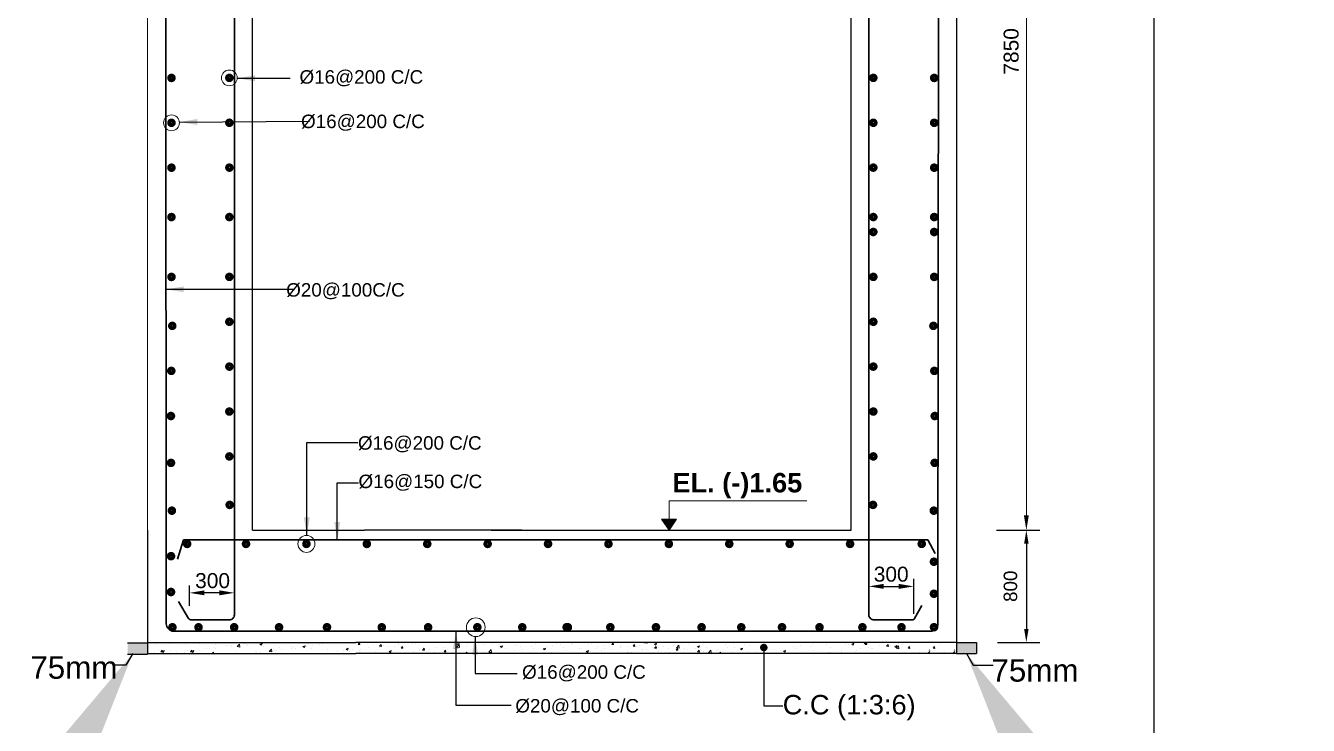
# Model space of a CAD drawing. Extents: x -426260 to 2055400, y -4304674 to -305611.
# Drawn here: x 404608 to 413177, y -1906140 to -1901464 of the extents above; entities that cross this region are included whole.
import ezdxf

# ---------------------------------------------------------------- set-up
doc = ezdxf.new("R2010")
doc.units = 0
doc.header["$LTSCALE"] = 300
doc.header["$MEASUREMENT"] = 0
doc.header["$PDMODE"] = 3
doc.layers.get('DEFPOINTS').update_dxf_attribs({"linetype": 'CONTINUOUS'})
doc.layers.add('Dim', color=7, linetype='CONTINUOUS', lineweight=9)
doc.layers.add('ROD', color=1, linetype='CONTINUOUS', lineweight=30)
doc.layers.add('LINE', color=7, linetype='CONTINUOUS')
doc.layers.add('TXT', color=7, linetype='CONTINUOUS')
doc.styles.add('Arial', font='arial.ttf')
doc.styles.add('DIM', font='isocp3.shx')
doc.dimstyles.new('3', dxfattribs={"dimtxt": 225, "dimasz": 350, "dimexe": 100, "dimexo": 25, "dimgap": 9, "dimtad": 0, "dimdec": 0, "dimzin": 0, "dimdsep": 46, "dimtxsty": 'Standard', "dimcen": 0, "dimclrd": 5, "dimclre": 6, "dimclrt": 256, "dimadec": 0, "dimazin": 0, "dimtfac": 1, "dimtdec": 0, "dimtofl": 0, "dimtmove": 2, "dimatfit": 3, "dimfxl": 1, "dimtolj": 1, "dimtzin": 0, "dimarcsym": 0})
doc.dimstyles.new('dim_50', dxfattribs={"dimtxt": 100, "dimasz": 100, "dimexe": 50, "dimexo": 30, "dimgap": 30, "dimtad": 1, "dimdec": 0, "dimzin": 0, "dimdsep": 46, "dimtxsty": 'DIM', "dimcen": 0.09, "dimclrd": 5, "dimclre": 5, "dimclrt": 7, "dimadec": 0, "dimazin": 0, "dimtfac": 1, "dimtdec": 0, "dimtmove": 0, "dimatfit": 3, "dimfxl": 1, "dimtolj": 1, "dimtzin": 0, "dimarcsym": 1})
doc.dimstyles.new('dim_60', dxfattribs={"dimtxt": 120, "dimasz": 120, "dimexe": 60, "dimexo": 60, "dimgap": 50, "dimtad": 1, "dimdec": 0, "dimzin": 0, "dimdsep": 46, "dimtxsty": 'DIM', "dimcen": 0.09, "dimclrd": 5, "dimclre": 5, "dimclrt": 7, "dimadec": 0, "dimazin": 0, "dimtfac": 1, "dimtdec": 0, "dimtmove": 0, "dimatfit": 3, "dimfxl": 1, "dimtolj": 1, "dimtzin": 0, "dimarcsym": 0})
doc.dimstyles.new('dim_70', dxfattribs={"dimtxt": 140, "dimasz": 140, "dimexe": 70, "dimexo": 40, "dimgap": 50, "dimtad": 1, "dimdec": 0, "dimzin": 0, "dimdsep": 46, "dimtxsty": 'Arial', "dimcen": 0.09, "dimclrd": 5, "dimclre": 5, "dimclrt": 7, "dimadec": 0, "dimazin": 0, "dimtfac": 1, "dimtdec": 0, "dimtmove": 0, "dimatfit": 3, "dimfxl": 1, "dimtolj": 1, "dimtzin": 0, "dimarcsym": 0})

# ---------------------------------------------------------------- blocks, each defined once
blk = doc.blocks.new('*D540')
at = {"layer": 'DEFPOINTS', "color": 0, "transparency": 16777216}
for p in [(411032.8, -1904835.9), (411040.5, -1905585.9), (411293.2, -1905585.9)]:
    blk.add_point(p, dxfattribs=at)
at = {"layer": 'Dim', "color": 5, "lineweight": -2, "transparency": 16777216}
for p, q in [((411092.8, -1904835.9), (411383.2, -1904835.9)), ((411293.2, -1904925.9), (411293.2, -1905495.9)), ((411100.5, -1905585.9), (411383.2, -1905585.9))]:
    blk.add_line(p, q, dxfattribs=at)
at = {"layer": 'Dim', "color": 5, "transparency": 16777216}
for points in [[(411278.2, -1904925.9), (411308.2, -1904925.9), (411293.2, -1904835.9)], [(411278.2, -1905495.9), (411308.2, -1905495.9), (411293.2, -1905585.9)]]:
    blk.add_solid(points, dxfattribs=at)
at = {"layer": 'Dim', "color": 7, "transparency": 16777216, "insert": (411187.3, -1905210.9), "char_height": 90, "attachment_point": 5, "rotation": 90, "style": 'Arial'}
blk.add_mtext('\\A1;800', dxfattribs=at)
blk = doc.blocks.new('*D541')
at = {"layer": 'DEFPOINTS', "color": 0, "transparency": 16777216}
for p in [(405702.4, -1905254.7), (405702.4, -1905372.2), (406002.4, -1905371.5)]:
    blk.add_point(p, dxfattribs=at)
at = {"layer": 'Dim', "color": 5, "lineweight": -2, "transparency": 16777216}
for p, q in [((405702.4, -1905342.2), (405702.4, -1905204.7)), ((406002.4, -1905341.5), (406002.4, -1905204.7)), ((405902.4, -1905254.7), (405802.4, -1905254.7))]:
    blk.add_line(p, q, dxfattribs=at)
at = {"layer": 'Dim', "color": 5, "transparency": 16777216}
for points in [[(405802.4, -1905238), (405802.4, -1905271.3), (405702.4, -1905254.7)], [(405902.4, -1905238), (405902.4, -1905271.3), (406002.4, -1905254.7)]]:
    blk.add_solid(points, dxfattribs=at)
at = {"layer": 'Dim', "color": 7, "transparency": 16777216, "insert": (405856.6, -1905173.6), "char_height": 100, "attachment_point": 5, "style": 'Arial'}
blk.add_mtext('\\A1;300', dxfattribs=at)
blk = doc.blocks.new('*D542')
at = {"layer": 'DEFPOINTS', "color": 0, "transparency": 16777216}
for p in [(410540.8, -1905211.5), (410240.8, -1905424.2), (410540.8, -1905424.9)]:
    blk.add_point(p, dxfattribs=at)
at = {"layer": 'Dim', "color": 5, "lineweight": -2, "transparency": 16777216}
for p, q in [((410240.8, -1905394.2), (410240.8, -1905161.5)), ((410340.8, -1905211.5), (410440.8, -1905211.5)), ((410540.8, -1905394.9), (410540.8, -1905161.5))]:
    blk.add_line(p, q, dxfattribs=at)
at = {"layer": 'Dim', "color": 5, "transparency": 16777216}
for points in [[(410340.8, -1905194.9), (410340.8, -1905228.2), (410240.8, -1905211.5)], [(410440.8, -1905194.9), (410440.8, -1905228.2), (410540.8, -1905211.5)]]:
    blk.add_solid(points, dxfattribs=at)
at = {"layer": 'Dim', "color": 7, "transparency": 16777216, "insert": (410390.2, -1905130.5), "char_height": 100, "attachment_point": 5, "style": 'Arial'}
blk.add_mtext('\\A1;300', dxfattribs=at)

msp = doc.modelspace()

# ---------------------------------------------------------------- hatches: boundary and pattern name
at = {"layer": 'Dim', "ltscale": 500}
h = msp.add_hatch(color=15, dxfattribs=at)
h.dxf.hatch_style = 1
h.paths.add_polyline_path([(408906, -1904762), (408856.3, -1904762), (408906, -1904835.9)])
h.paths.add_polyline_path([(408955.7, -1904762), (408906, -1904762), (408906, -1904835.9)])
at = {"layer": 'LINE', "ltscale": 0.5}
h = msp.add_hatch(dxfattribs=at)
h.set_pattern_fill('AR-CONC', color=3, scale=0.5, style=0)
h.set_pattern_definition([(50, (40833.6895, -435178.186), (3.586300913, -0.313760675), [0.375, -4.125]), (355, (40833.6895, -435178.186), (-0.693756668, 3.7609606685), [0.3, -3.3]), (100.4514, (40833.9884, -435178.212), (2.8925469086, 3.44719771), [0.31870095, -3.50571056]), (46.1842, (40833.6895, -435177.186), (5.336205243, -0.827595072), [0.5625, -6.1875]), (96.6356, (40834.134, -435177.255), (4.673313528, 4.870589355), [0.47805144, -5.258565]), (351.1842, (40833.6895, -435177.186), (4.673309726, 4.870593005), [0.45, -4.95]), (21, (40834.1895, -435177.436), (2.9845352606, -2.0130944533), [0.375, -4.125]), (326, (40834.1895, -435177.436), (1.21657666, 3.625750225), [0.3, -3.3]), (71.4514, (40834.4383, -435177.6037), (4.201113143, 1.6126524835), [0.31870095, -3.50571056]), (37.5, (40833.6895, -435178.1859), (0.0607992766, 1.6644692692), [0, -3.26, 0, -3.35, 0, -3.3125]), (7.5, (40833.6895, -435178.186), (1.3153476872, 1.9720585594), [0, -1.91, 0, -3.185, 0, -1.2625]), (327.5, (40832.5745, -435178.1859), (2.6691121809, -0.1127743587), [0, -1.25, 0, -3.9, 0, -5.175]), (317.5, (40832.0745, -435178.186), (2.9159308467, 0.5005249117), [0, -1.625, 0, -2.59, 0, -3.675])])
h.paths.add_polyline_path([(405422.6, -1905589.2), (405288.8, -1905589.2), (405288.8, -1905664.2), (405422.6, -1905664.2)])
h = msp.add_hatch(dxfattribs=at)
h.set_pattern_fill('AR-CONC', color=3, scale=0.5, style=0)
h.set_pattern_definition([(50, (46370.4394, -435174.9693), (3.586300913, -0.313760675), [0.375, -4.125]), (355, (46370.4394, -435174.9693), (-0.693756668, 3.7609606685), [0.3, -3.3]), (100.4514, (46370.7383, -435174.9955), (2.8925469086, 3.44719771), [0.31870095, -3.50571056]), (46.1842, (46370.4394, -435173.9693), (5.336205243, -0.827595072), [0.5625, -6.1875]), (96.6356, (46370.884, -435174.0383), (4.673313528, 4.870589355), [0.47805144, -5.258565]), (351.1842, (46370.4394, -435173.9693), (4.673309726, 4.870593005), [0.45, -4.95]), (21, (46370.9394, -435174.2193), (2.9845352606, -2.0130944533), [0.375, -4.125]), (326, (46370.9394, -435174.2193), (1.21657666, 3.625750225), [0.3, -3.3]), (71.4514, (46371.188, -435174.387), (4.201113143, 1.6126524835), [0.31870095, -3.50571056]), (37.5, (46370.4394, -435174.9693), (0.0607992766, 1.6644692692), [0, -3.26, 0, -3.35, 0, -3.3125]), (7.5, (46370.4394, -435174.9693), (1.3153476872, 1.9720585594), [0, -1.91, 0, -3.185, 0, -1.2625]), (327.5, (46369.3244, -435174.9693), (2.6691121809, -0.1127743587), [0, -1.25, 0, -3.9, 0, -5.175]), (317.5, (46368.8244, -435174.9693), (2.9159308467, 0.5005249117), [0, -1.625, 0, -2.59, 0, -3.675])])
h.paths.add_polyline_path([(410959.4, -1905585.9), (410825.5, -1905585.9), (410825.5, -1905660.9), (410959.4, -1905660.9)])

# ---------------------------------------------------------------- linework, layer by layer
at = {"layer": 'Dim', "color": 5, "ltscale": 500}
for p, q in [((411293.2, -1898535.6), (411293.2, -1904735.9)), ((411235.5, -1904835.9), (411353.2, -1904835.9))]:
    msp.add_line(p, q, dxfattribs=at)
at = {"layer": 'Dim', "ltscale": 500}
msp.add_lwpolyline([(408906, -1904835.9), (408906, -1904639.8), (409826.1, -1904639.8)], dxfattribs=at)
msp.add_lwpolyline([(408906, -1904835.9), (408955.7, -1904762), (408856.3, -1904762)], close=True, dxfattribs=at)
at = {"layer": 'Dim'}
for centre, radius in [((405968.7, -1901813), 52.6), ((405582, -1902113.3), 52.6), ((406483.7, -1904927.7), 56.8), ((407615.1, -1905484.7), 62.4)]:
    msp.add_circle(centre, radius, dxfattribs=at)
at = {"layer": 'Dim', "color": 5, "ltscale": 500}
msp.add_solid([(411276.5, -1904735.9), (411309.9, -1904735.9), (411293.2, -1904835.9)], dxfattribs=at)
at = {"layer": 'LINE', "lineweight": 15}
msp.add_line((405422.6, -1904835.9), (405422.6, -1898785.6), dxfattribs=at)
at = {"layer": 'LINE'}
for p, q in [((406122.6, -1904835.9), (406122.6, -1898785.6)), ((410122.6, -1904835.9), (410122.6, -1898785.6)), ((410825.5, -1898785.1), (410825.5, -1904835.9)), ((405422.6, -1904835.9), (405422.6, -1905660.9)), ((406122.6, -1904835.9), (406872.6, -1904835.9)), ((407922.6, -1904835.9), (406872.6, -1904835.9)), ((407716.7, -1904835.9), (410122.6, -1904835.9)), ((410825.5, -1904835.9), (410825.5, -1905660.9)), ((405422.6, -1905585.9), (406813.1, -1905585.9)), ((405422.6, -1905660.9), (406813.1, -1905660.9)), ((410825.5, -1905585.9), (406813.1, -1905585.9)), ((410825.5, -1905660.9), (406813.1, -1905660.9)), ((408188.8, -1905660.9), (408122.6, -1905660.9))]:
    msp.add_line(p, q, dxfattribs=at)
at = {"layer": 'LINE', "color": 3, "ltscale": 0.5}
for p, q in [((405288.8, -1905589.2), (405422.6, -1905589.2)), ((405288.8, -1905664.2), (405422.6, -1905664.2)), ((410825.5, -1905585.9), (410959.4, -1905585.9)), ((410825.5, -1905660.9), (410959.4, -1905660.9)), ((410959.4, -1905585.9), (410959.4, -1905660.9))]:
    msp.add_line(p, q, dxfattribs=at)
at = {"layer": 'LINE', "color": 2, "lineweight": 15}
for p, q in [((405462.4, -1905591.8), (405462.4, -1905591.8)), ((405471.3, -1905654.9), (405471.3, -1905654.9)), ((405473.7, -1905588.3), (405473.7, -1905588.3)), ((405475.3, -1905601), (405475.3, -1905601)), ((405493.7, -1905642.6), (405493.7, -1905642.6)), ((405511, -1905649.2), (405520.6, -1905637.7)), ((405511, -1905649.2), (405522.9, -1905650.2)), ((405519.4, -1905646.5), (405533.4, -1905641.1)), ((405519.4, -1905646.5), (405529.3, -1905653.2)), ((405522.9, -1905650.2), (405520.6, -1905637.7)), ((405523.3, -1905644.9), (405523.3, -1905644.9)), ((405529.3, -1905653.2), (405533.4, -1905641.1)), ((405569.1, -1905596.3), (405569.1, -1905596.3)), ((405573.9, -1905640.8), (405573.9, -1905640.8)), ((405616.3, -1905652.5), (405616.3, -1905652.5)), ((405660.7, -1905591.8), (405660.7, -1905591.8)), ((405669.6, -1905654.9), (405669.6, -1905654.9)), ((405672, -1905588.3), (405672, -1905588.3)), ((405673.7, -1905601), (405673.7, -1905601)), ((405692, -1905642.6), (405692, -1905642.6)), ((405709.3, -1905649.2), (405719, -1905637.7)), ((405709.3, -1905649.2), (405721.3, -1905650.2)), ((405717.7, -1905646.5), (405731.7, -1905641.1)), ((405717.7, -1905646.5), (405727.7, -1905653.2)), ((405721.3, -1905650.2), (405719, -1905637.7)), ((405721.6, -1905644.9), (405721.6, -1905644.9)), ((405727.7, -1905653.2), (405731.7, -1905641.1)), ((405767.5, -1905596.3), (405767.5, -1905596.3)), ((405772.3, -1905640.8), (405772.3, -1905640.8)), ((405818.3, -1905625.9), (405818.3, -1905625.9)), ((405838.3, -1905624.9), (405838.3, -1905624.9)), ((405853.4, -1905660.9), (405862.4, -1905650.2)), ((405864.4, -1905660.9), (405862.4, -1905650.2)), ((405868.4, -1905619.3), (405868.4, -1905619.3)), ((405873.3, -1905628), (405873.3, -1905628)), ((405874.3, -1905600.8), (405874.3, -1905600.8)), ((405891.6, -1905585.9), (405895.7, -1905588.7)), ((405895.7, -1905588.7), (405896.6, -1905585.9)), ((405944.2, -1905609.4), (405944.2, -1905609.4)), ((405954.9, -1905604.8), (405954.9, -1905604.8)), ((405977.2, -1905613), (405977.2, -1905613)), ((405981, -1905605.3), (405981, -1905605.3)), ((406009.3, -1905660.9), (406019.2, -1905657.2)), ((406017.9, -1905660.9), (406019.1, -1905657.2)), ((406020.1, -1905614), (406037.9, -1905616.7)), ((406020.2, -1905613.9), (406035.8, -1905597.6)), ((406037.9, -1905616.7), (406035.7, -1905597.7)), ((406070.5, -1905592.7), (406070.5, -1905592.7)), ((406079.9, -1905599), (406079.9, -1905599)), ((406087.8, -1905609.8), (406087.8, -1905609.8)), ((406120.5, -1905586.1), (406120.5, -1905586.1)), ((406143.7, -1905655), (406143.7, -1905655)), ((406147.9, -1905654.8), (406147.9, -1905654.8)), ((406173.2, -1905598), (406187.2, -1905592.7)), ((406173.2, -1905598), (406183.1, -1905604.7)), ((406178.5, -1905652.7), (406178.5, -1905652.7)), ((406180.9, -1905586.2), (406180.9, -1905586.2)), ((406183.1, -1905604.7), (406187.2, -1905592.7)), ((406194.6, -1905614.3), (406194.6, -1905614.3)), ((406233.6, -1905647.1), (406251.4, -1905649.8)), ((406233.7, -1905647), (406249.3, -1905630.7)), ((406251.4, -1905649.8), (406249.2, -1905630.9)), ((406264.6, -1905634.8), (406264.6, -1905634.8)), ((406270, -1905638.4), (406270, -1905638.4)), ((406282.4, -1905637.7), (406282.4, -1905637.7)), ((406301.3, -1905618.9), (406301.3, -1905618.9)), ((406320, -1905631.8), (406320, -1905631.8)), ((406381.2, -1905614.8), (406381.2, -1905614.8)), ((406385, -1905623.7), (406385, -1905623.7)), ((406395.8, -1905621.9), (406395.8, -1905621.9)), ((406408.1, -1905623.4), (406408.1, -1905623.4)), ((406460.6, -1905614.1), (406474.6, -1905608.7)), ((406460.6, -1905614.1), (406470.6, -1905620.8)), ((406470.6, -1905620.8), (406474.6, -1905608.7)), ((406486.1, -1905610.9), (406486.1, -1905610.9)), ((406497.8, -1905594.7), (406497.8, -1905594.7)), ((406514.8, -1905627.9), (406514.8, -1905627.9)), ((406522.1, -1905605.2), (406522.1, -1905605.2)), ((406572.2, -1905598.6), (406572.2, -1905598.6)), ((406589.9, -1905595.9), (406589.9, -1905595.9)), ((406621.6, -1905632.4), (406621.6, -1905632.4)), ((406647.9, -1905588.7), (406647.9, -1905588.7)), ((406685.7, -1905586.6), (406686.3, -1905585.9)), ((406685.7, -1905586.6), (406697.7, -1905587.6)), ((406690.2, -1905648.4), (406690.2, -1905648.4)), ((406697.7, -1905587.6), (406697.4, -1905585.9)), ((406721.6, -1905650.9), (406721.6, -1905650.9)), ((406728.4, -1905636.9), (406728.4, -1905636.9)), ((406748, -1905630.1), (406762, -1905624.7)), ((406748, -1905630.1), (406758, -1905636.8)), ((406758, -1905636.8), (406762, -1905624.7)), ((406771.7, -1905644.3), (406771.7, -1905644.3)), ((406791.2, -1905635.5), (406791.2, -1905635.5)), ((406829.2, -1905599.1), (406838.8, -1905587.7)), ((406829.2, -1905599.1), (406841.2, -1905600.2)), ((406835.1, -1905641.4), (406835.1, -1905641.4)), ((406841.1, -1905600.2), (406838.8, -1905587.7)), ((406839.5, -1905654), (406839.5, -1905654)), ((406847.4, -1905634.4), (406847.4, -1905634.4)), ((406895.1, -1905620.6), (406895.1, -1905620.6)), ((406941.9, -1905645.9), (406941.9, -1905645.9)), ((406956.1, -1905634), (406956.1, -1905634)), ((406972.6, -1905611.7), (406982.3, -1905600.2)), ((406972.6, -1905611.7), (406984.6, -1905612.7)), ((406973.7, -1905617.7), (406973.7, -1905617.7)), ((406984.6, -1905612.7), (406982.3, -1905600.2)), ((406997.8, -1905606.5), (406997.8, -1905606.5)), ((407023.8, -1905611.1), (407023.8, -1905611.1)), ((407035.5, -1905646.1), (407049.5, -1905640.7)), ((407035.5, -1905646.1), (407045.4, -1905652.8)), ((407045.4, -1905652.8), (407049.5, -1905640.7)), ((407048.7, -1905650.4), (407048.7, -1905650.4)), ((407072.8, -1905614), (407072.8, -1905614)), ((407096.4, -1905660.2), (407096.4, -1905660.2)), ((407098.8, -1905593.7), (407098.8, -1905593.7)), ((407099.5, -1905601.2), (407099.5, -1905601.2)), ((407116.1, -1905624.2), (407125.7, -1905612.8)), ((407116.1, -1905624.2), (407128.1, -1905625.3)), ((407120.7, -1905657.9), (407120.7, -1905657.9)), ((407128.1, -1905625.3), (407125.7, -1905612.8)), ((407155.4, -1905654.9), (407155.4, -1905654.9)), ((407189.4, -1905593.9), (407189.4, -1905593.9)), ((407200.3, -1905645.3), (407200.3, -1905645.3)), ((407210, -1905585.9), (407213.5, -1905588.3)), ((407213.5, -1905588.3), (407214.2, -1905585.9)), ((407223.3, -1905656.8), (407223.3, -1905656.8)), ((407237.3, -1905637.9), (407237.3, -1905637.9)), ((407259.6, -1905636.8), (407269.2, -1905625.3)), ((407259.6, -1905636.8), (407271.5, -1905637.8)), ((407262.2, -1905659.5), (407262.2, -1905659.5)), ((407271.5, -1905637.8), (407269.2, -1905625.3)), ((407282.5, -1905585.9), (407292.1, -1905587.4)), ((407292.1, -1905587.4), (407291.9, -1905585.9)), ((407299.1, -1905646.8), (407299.1, -1905646.8)), ((407302.9, -1905631.2), (407302.9, -1905631.2)), ((407325.9, -1905660.9), (407336.9, -1905656.7)), ((407335.5, -1905660.9), (407336.9, -1905656.7)), ((407354, -1905617.8), (407354, -1905617.8)), ((407403, -1905649.3), (407412.6, -1905637.9)), ((407403, -1905649.3), (407415, -1905650.4)), ((407404, -1905618.4), (407404, -1905618.4)), ((407415, -1905650.4), (407412.6, -1905637.9)), ((407425.4, -1905630.2), (407425.4, -1905630.2)), ((407450.9, -1905589.2), (407450.9, -1905589.2)), ((407470.6, -1905597.8), (407470.6, -1905597.8)), ((407475.4, -1905623.6), (407475.4, -1905623.6)), ((407487.8, -1905617.8), (407505.5, -1905620.5)), ((407487.9, -1905617.7), (407503.4, -1905601.4)), ((407490.9, -1905597.6), (407504.9, -1905592.2)), ((407490.9, -1905597.6), (407500.9, -1905604.3)), ((407500.9, -1905604.3), (407504.9, -1905592.2)), ((407505.5, -1905620.5), (407503.3, -1905601.5)), ((407507.8, -1905603.4), (407507.8, -1905603.4)), ((407547.3, -1905660.9), (407556.1, -1905650.4)), ((407551.2, -1905613.7), (407551.2, -1905613.7)), ((407558, -1905660.9), (407556.1, -1905650.4)), ((407557.7, -1905593.7), (407557.7, -1905593.7)), ((407608.1, -1905655.9), (407608.1, -1905655.9)), ((407610.5, -1905589.3), (407610.5, -1905589.3)), ((407663.6, -1905647.8), (407663.6, -1905647.8)), ((407664.5, -1905598.2), (407664.5, -1905598.2)), ((407677.5, -1905597), (407677.5, -1905597)), ((407701.2, -1905650.9), (407719, -1905653.6)), ((407701.3, -1905650.8), (407716.9, -1905634.5)), ((407709.1, -1905643.1), (407709.1, -1905643.1)), ((407719, -1905653.6), (407716.8, -1905634.7)), ((407727.6, -1905590.4), (407727.6, -1905590.4)), ((407750.7, -1905659.3), (407750.7, -1905659.3)), ((407771.2, -1905602.7), (407771.2, -1905602.7)), ((407778.4, -1905613.6), (407792.4, -1905608.2)), ((407778.4, -1905613.6), (407788.3, -1905620.3)), ((407780.2, -1905627.8), (407780.2, -1905627.8)), ((407788.3, -1905620.3), (407792.4, -1905608.2)), ((407813, -1905628.1), (407813, -1905628.1)), ((407877, -1905642.7), (407877, -1905642.7)), ((407878, -1905607.2), (407878, -1905607.2)), ((407896.9, -1905607.7), (407896.9, -1905607.7)), ((407915.7, -1905614), (407915.7, -1905614)), ((407927.1, -1905636.1), (407927.1, -1905636.1)), ((407984.7, -1905611.7), (407984.7, -1905611.7)), ((408002.8, -1905626.2), (408002.8, -1905626.2)), ((408013.5, -1905587.7), (408013.5, -1905587.7)), ((408016.7, -1905601.2), (408016.7, -1905601.2)), ((408049.3, -1905589.4), (408049.3, -1905589.4)), ((408065.8, -1905629.6), (408079.8, -1905624.3)), ((408065.8, -1905629.6), (408075.7, -1905636.3)), ((408075.7, -1905636.3), (408079.8, -1905624.3)), ((408091.5, -1905616.2), (408091.5, -1905616.2)), ((408118.1, -1905652.8), (408118.1, -1905652.8)), ((408120.6, -1905586.2), (408120.6, -1905586.2)), ((408129.1, -1905609.5), (408129.1, -1905609.5)), ((408156.1, -1905593.9), (408156.1, -1905593.9)), ((408179.2, -1905602.9), (408179.2, -1905602.9)), ((408198.3, -1905620.7), (408198.3, -1905620.7)), ((408220.8, -1905638.7), (408220.8, -1905638.7)), ((408254.9, -1905593), (408254.9, -1905593)), ((408262.9, -1905598.4), (408262.9, -1905598.4)), ((408305, -1905625.3), (408305, -1905625.3)), ((408321.9, -1905625.9), (408321.9, -1905625.9)), ((408328.6, -1905655.2), (408328.6, -1905655.2)), ((408353.2, -1905645.7), (408367.2, -1905640.3)), ((408353.2, -1905645.7), (408363.2, -1905652.4)), ((408355.2, -1905647), (408355.2, -1905647)), ((408363.2, -1905652.4), (408367.2, -1905640.3)), ((408369.6, -1905602.9), (408369.6, -1905602.9)), ((408378.7, -1905648.6), (408378.7, -1905648.6)), ((408379.4, -1905586.8), (408380.1, -1905585.9)), ((408379.4, -1905586.8), (408391.4, -1905587.8)), ((408391.4, -1905587.8), (408391, -1905585.9)), ((408411.8, -1905629.8), (408411.8, -1905629.8)), ((408425.7, -1905610.9), (408425.7, -1905610.9)), ((408454.5, -1905638.6), (408454.5, -1905638.6)), ((408471.8, -1905627), (408471.8, -1905627)), ((408476.4, -1905607.4), (408476.4, -1905607.4)), ((408518.6, -1905634.3), (408518.6, -1905634.3)), ((408522.9, -1905599.3), (408532.5, -1905587.8)), ((408522.9, -1905599.3), (408534.8, -1905600.4)), ((408528.4, -1905585.9), (408531.2, -1905587.9)), ((408528.4, -1905596.8), (408528.4, -1905596.8)), ((408531.2, -1905587.9), (408531.8, -1905585.9)), ((408534.8, -1905600.4), (408532.5, -1905587.8)), ((408580.8, -1905622), (408580.8, -1905622)), ((408583.2, -1905611.9), (408583.2, -1905611.9)), ((408588.4, -1905606.9), (408588.4, -1905606.9)), ((408625.3, -1905638.8), (408625.3, -1905638.8)), ((408627, -1905650.6), (408627, -1905650.6)), ((408630.8, -1905615.4), (408630.8, -1905615.4)), ((408636.4, -1905650.9), (408636.4, -1905650.9)), ((408642.5, -1905660.9), (408654.6, -1905656.3)), ((408653.1, -1905660.9), (408654.6, -1905656.3)), ((408666.3, -1905611.9), (408676, -1905600.4)), ((408666.3, -1905611.9), (408678.3, -1905612.9)), ((408678.3, -1905612.9), (408676, -1905600.4)), ((408689.9, -1905616.4), (408689.9, -1905616.4)), ((408705.1, -1905586.9), (408705.1, -1905586.9)), ((408706.6, -1905605.5), (408706.6, -1905605.5)), ((408730.9, -1905635.6), (408730.9, -1905635.6)), ((408732.1, -1905643.3), (408732.1, -1905643.3)), ((408741.9, -1905588.5), (408759.7, -1905591.2)), ((408742, -1905588.4), (408744.4, -1905585.9)), ((408753, -1905630.8), (408753, -1905630.8)), ((408759.7, -1905591.2), (408759.1, -1905585.9)), ((408796.7, -1905620.9), (408796.7, -1905620.9)), ((408808.7, -1905597.2), (408822.7, -1905591.8)), ((408808.7, -1905597.2), (408818.6, -1905603.9)), ((408809.8, -1905624.4), (408819.4, -1905612.9)), ((408809.8, -1905624.4), (408821.7, -1905625.5)), ((408818.6, -1905603.9), (408822.7, -1905591.8)), ((408821.7, -1905625.5), (408819.4, -1905612.9)), ((408832.9, -1905588.8), (408832.9, -1905588.8)), ((408833.6, -1905621.5), (408833.6, -1905621.5)), ((408838.9, -1905647.8), (408838.9, -1905647.8)), ((408869.6, -1905610.8), (408869.6, -1905610.8)), ((408903.5, -1905625.5), (408903.5, -1905625.5)), ((408906.1, -1905651.1), (408906.1, -1905651.1)), ((408934.6, -1905608.7), (408934.6, -1905608.7)), ((408945.6, -1905652.3), (408945.6, -1905652.3)), ((408953.2, -1905637), (408962.9, -1905625.5)), ((408953.2, -1905637), (408965.2, -1905638)), ((408955.4, -1905621.6), (408973.2, -1905624.3)), ((408955.5, -1905621.5), (408971.1, -1905605.2)), ((408965.2, -1905638), (408962.9, -1905625.5)), ((408973.2, -1905624.3), (408970.9, -1905605.3)), ((408986.3, -1905590.8), (408986.3, -1905590.8)), ((409010.2, -1905630), (409010.2, -1905630)), ((409032.4, -1905634.5), (409032.4, -1905634.5)), ((409036, -1905660.3), (409036, -1905660.3)), ((409038.5, -1905593.7), (409038.5, -1905593.7)), ((409052.4, -1905656.8), (409052.4, -1905656.8)), ((409062.7, -1905660.8), (409062.7, -1905660.8)), ((409082.5, -1905627.9), (409082.5, -1905627.9)), ((409096.1, -1905613.2), (409110.1, -1905607.8)), ((409096.1, -1905613.2), (409106.1, -1905619.9)), ((409096.7, -1905649.5), (409106.3, -1905638)), ((409096.7, -1905649.5), (409108.6, -1905650.6)), ((409106.1, -1905619.9), (409110.1, -1905607.8)), ((409108.6, -1905650.6), (409106.3, -1905638)), ((409117, -1905634.5), (409117, -1905634.5)), ((409138.7, -1905646.2), (409138.7, -1905646.2)), ((409158.2, -1905618), (409158.2, -1905618)), ((409168.8, -1905654.7), (409186.6, -1905657.4)), ((409168.9, -1905654.6), (409184.5, -1905638.3)), ((409179.3, -1905640.8), (409179.3, -1905640.8)), ((409186.6, -1905657.4), (409184.4, -1905638.5)), ((409223.8, -1905639), (409223.8, -1905639)), ((409239.7, -1905633.4), (409239.7, -1905633.4)), ((409241.1, -1905660.9), (409249.8, -1905650.6)), ((409251.7, -1905660.9), (409249.8, -1905650.6)), ((409284.5, -1905601.3), (409284.5, -1905601.3)), ((409295.9, -1905620.7), (409295.9, -1905620.7)), ((409330.5, -1905643.5), (409330.5, -1905643.5)), ((409334.6, -1905594.7), (409334.6, -1905594.7)), ((409343.6, -1905618.4), (409343.6, -1905618.4)), ((409383.5, -1905629.2), (409397.5, -1905623.8)), ((409383.5, -1905629.2), (409393.5, -1905635.9)), ((409393.5, -1905635.9), (409397.5, -1905623.8)), ((409412.6, -1905600.7), (409412.6, -1905600.7)), ((409437.3, -1905648), (409437.3, -1905648)), ((409446.3, -1905604.3), (409446.3, -1905604.3)), ((409484, -1905647), (409484, -1905647)), ((409534.1, -1905640.4), (409534.1, -1905640.4)), ((409544, -1905652.5), (409544, -1905652.5)), ((409544.9, -1905658.1), (409544.9, -1905658.1)), ((409547.3, -1905591.5), (409547.3, -1905591.5)), ((409609.8, -1905630.4), (409609.8, -1905630.4)), ((409648.8, -1905643.1), (409648.8, -1905643.1)), ((409650.8, -1905657), (409650.8, -1905657)), ((409671, -1905645.2), (409685, -1905639.8)), ((409671, -1905645.2), (409680.9, -1905651.9)), ((409680.9, -1905651.9), (409685, -1905639.8)), ((409736.2, -1905613.8), (409736.2, -1905613.8)), ((409751.5, -1905629), (409751.5, -1905629)), ((409754.2, -1905660), (409754.2, -1905660)), ((409786.2, -1905607.2), (409786.2, -1905607.2)), ((409846.8, -1905585.9), (409849, -1905587.4)), ((409849, -1905587.4), (409849.4, -1905585.9)), ((409852.5, -1905616.2), (409852.5, -1905616.2)), ((409862, -1905597.3), (409862, -1905597.3)), ((409870.9, -1905640), (409870.9, -1905640)), ((409935.7, -1905659.5), (409935.7, -1905659.5)), ((409956.4, -1905601.2), (409956.4, -1905601.2)), ((409959.1, -1905660.9), (409972.4, -1905655.9)), ((409970.7, -1905660.9), (409972.4, -1905655.9)), ((409985.7, -1905652.9), (409985.7, -1905652.9)), ((409987.5, -1905620), (409987.5, -1905620)), ((410056.6, -1905653.7), (410056.6, -1905653.7)), ((410059.1, -1905587.1), (410059.1, -1905587.1)), ((410061.5, -1905642.9), (410061.5, -1905642.9)), ((410073.1, -1905586.9), (410073.9, -1905585.9)), ((410073.1, -1905586.9), (410085, -1905588)), ((410085, -1905588), (410084.7, -1905585.9)), ((410104.1, -1905599.9), (410104.1, -1905599.9)), ((410126.4, -1905596.7), (410140.4, -1905591.4)), ((410126.4, -1905596.7), (410136.4, -1905603.4)), ((410136.4, -1905603.4), (410140.4, -1905591.4)), ((410152.1, -1905643.8), (410152.1, -1905643.8)), ((410157.6, -1905640.9), (410157.6, -1905640.9)), ((410187.8, -1905626.3), (410187.8, -1905626.3)), ((410209.5, -1905592.3), (410227.3, -1905595)), ((410209.7, -1905592.2), (410215.6, -1905585.9)), ((410216.5, -1905599.5), (410226.2, -1905588)), ((410216.5, -1905599.5), (410228.5, -1905600.5)), ((410228.5, -1905600.5), (410226.2, -1905588)), ((410227.3, -1905595), (410226.3, -1905585.9)), ((410237.9, -1905619.7), (410237.9, -1905619.7)), ((410261.5, -1905625.9), (410261.5, -1905625.9)), ((410268.7, -1905623.8), (410268.7, -1905623.8)), ((410313.6, -1905609.8), (410313.6, -1905609.8)), ((410360, -1905612), (410369.6, -1905600.5)), ((410360, -1905612), (410372, -1905613.1)), ((410364.2, -1905611.8), (410364.2, -1905611.8)), ((410371.9, -1905613.1), (410369.6, -1905600.5)), ((410385.3, -1905603.8), (410385.3, -1905603.8)), ((410413.9, -1905612.7), (410427.9, -1905607.4)), ((410413.9, -1905612.7), (410423.8, -1905619.5)), ((410423, -1905625.4), (410440.8, -1905628.1)), ((410423.1, -1905625.3), (410438.7, -1905609)), ((410423.8, -1905619.5), (410427.9, -1905607.4)), ((410437.1, -1905586.4), (410437.1, -1905586.4)), ((410440.8, -1905628.1), (410438.6, -1905609.1)), ((410439.9, -1905593.1), (410439.9, -1905593.1)), ((410465.2, -1905599), (410465.2, -1905599)), ((410490, -1905586.5), (410490, -1905586.5)), ((410503.4, -1905624.6), (410513.1, -1905613.1)), ((410503.4, -1905624.6), (410515.4, -1905625.6)), ((410515.4, -1905625.6), (410513.1, -1905613.1)), ((410578.4, -1905653.8), (410578.4, -1905653.8)), ((410636.4, -1905658.5), (410647.6, -1905660.2)), ((410636.6, -1905658.4), (410647.6, -1905646.9)), ((410639.4, -1905638.8), (410639.4, -1905638.8)), ((410646.9, -1905637.1), (410647.6, -1905636.3)), ((410646.9, -1905637.1), (410647.6, -1905637.2)), ((410657, -1905586.5), (410657, -1905586.5)), ((410670.5, -1905624.6), (410680.1, -1905613.1)), ((410670.5, -1905624.6), (410682.4, -1905625.6)), ((410682.4, -1905625.6), (410680.1, -1905613.1)), ((410680.1, -1905655.4), (410680.1, -1905655.4)), ((410710.9, -1905590.9), (410710.9, -1905590.9)), ((410733.7, -1905650.6), (410733.7, -1905650.6)), ((410745.4, -1905653.8), (410745.4, -1905653.8)), ((410803.5, -1905658.5), (410814.6, -1905660.2)), ((410803.6, -1905658.4), (410814.6, -1905646.9)), ((410806.4, -1905638.8), (410806.4, -1905638.8)), ((410813.9, -1905637.1), (410814.6, -1905636.3)), ((410813.9, -1905637.1), (410814.6, -1905637.2)), ((410818.2, -1905655.4), (410818.2, -1905655.4)), ((410849, -1905590.9), (410849, -1905590.9)), ((410871.8, -1905650.6), (410871.8, -1905650.6))]:
    msp.add_line(p, q, dxfattribs=at)
at = {"layer": 'LINE'}
msp.add_lwpolyline([(412145.6, -1911689.3), (391501.4, -1911689.3), (391501.4, -1897090.9), (412145.6, -1897090.9)], close=True, dxfattribs=at)
at = {"layer": 'ROD'}
for p, q in [((405542.6, -1898891.5), (405546.9, -1905461)), ((406002.4, -1898892), (406002.4, -1905401)), ((410240.8, -1898894.9), (410240.8, -1905401)), ((410702.8, -1905461), (410707.1, -1898881)), ((405662.8, -1904900.9), (405622.2, -1905028.8)), ((406872.6, -1904900.9), (405662.8, -1904900.9)), ((406872.6, -1904900.9), (410636.1, -1904900.9)), ((410636.1, -1904900.9), (410683.1, -1904991.9)), ((405596.9, -1905510.9), (410652.8, -1905510.9)), ((410686.8, -1905510.9), (410686.8, -1905510.9))]:
    msp.add_line(p, q, dxfattribs=at)
at = {"layer": 'ROD', "const_width": 30.7}
for points in [[(405594.5, -1901809.1, -1), (405569.5, -1901817.5, -1)], [(405981.3, -1901808.8, -1), (405956.2, -1901817.1, -1)], [(410258.4, -1901808.8, 1), (410283.4, -1901817.1, 1)], [(410665, -1901809.1, 1), (410690, -1901817.5, 1)], [(405594.5, -1902109.1, -1), (405569.5, -1902117.5, -1)], [(405981.3, -1902108.8, -1), (405956.2, -1902117.1, -1)], [(410258.4, -1902108.8, 1), (410283.4, -1902117.1, 1)], [(410665, -1902109.1, 1), (410690, -1902117.5, 1)], [(405594.5, -1902409.1, -1), (405569.5, -1902417.5, -1)], [(405981.3, -1902408.8, -1), (405956.2, -1902417.1, -1)], [(410258.4, -1902408.8, 1), (410283.4, -1902417.1, 1)], [(410665, -1902409.1, 1), (410690, -1902417.5, 1)], [(405594.5, -1902739.1, -1), (405569.5, -1902747.5, -1)], [(405981.3, -1902738.8, -1), (405956.2, -1902747.1, -1)], [(410258.4, -1902738.8, 1), (410283.4, -1902747.1, 1)], [(410665, -1902739.1, 1), (410690, -1902747.5, 1)], [(410258.4, -1902838.8, 1), (410283.4, -1902847.1, 1)], [(410665, -1902839.1, 1), (410690, -1902847.5, 1)], [(405594.5, -1903139.1, -1), (405569.5, -1903147.5, -1)], [(405981.3, -1903138.8, -1), (405956.2, -1903147.1, -1)], [(410258.4, -1903138.8, 1), (410283.4, -1903147.1, 1)], [(410665, -1903139.1, 1), (410690, -1903147.5, 1)], [(405981.3, -1903438.8, -1), (405956.2, -1903447.1, -1)], [(410258.4, -1903438.8, 1), (410283.4, -1903447.1, 1)], [(405599.5, -1903466.1, -1), (405574.7, -1903474.9, -1)], [(410659.9, -1903466.1, 1), (410684.8, -1903474.9, 1)], [(405593.2, -1903766.9, -1), (405568.3, -1903775.7, -1)], [(405981.3, -1903738.8, -1), (405956.2, -1903747.1, -1)], [(410258.4, -1903738.8, 1), (410283.4, -1903747.1, 1)], [(410666.3, -1903766.9, 1), (410691.2, -1903775.7, 1)], [(405981.3, -1904038.8, -1), (405956.2, -1904047.1, -1)], [(410258.4, -1904038.8, 1), (410283.4, -1904047.1, 1)], [(405590.9, -1904068.5, -1), (405566, -1904077.3, -1)], [(410668.6, -1904068.5, 1), (410693.5, -1904077.3, 1)], [(405591.3, -1904381.9, -1), (405566.3, -1904390.5, -1)], [(405981.3, -1904338.8, -1), (405956.2, -1904347.1, -1)], [(410258.4, -1904338.8, 1), (410283.4, -1904347.1, 1)], [(410668.2, -1904381.9, 1), (410693.1, -1904390.5, 1)], [(405983.4, -1904671.3, 1), (405958.4, -1904662.9, 1)], [(410256.2, -1904671.3, -1), (410281.3, -1904662.9, -1)], [(405597.4, -1904702.4, -1), (405571.8, -1904708.8, -1)], [(410662.1, -1904702.4, 1), (410687.7, -1904708.8, 1)], [(405591.6, -1905005.5, -1), (405566.5, -1905013.9, -1)], [(405699.4, -1904923.6, -1), (405674.4, -1904931.9, -1)], [(406092.6, -1904923.6, -1), (406067.6, -1904931.9, -1)], [(406471.1, -1904923.5, 1), (406496.2, -1904931.8, 1)], [(406874.7, -1904923.6, 1), (406899.7, -1904931.9, 1)], [(407278.2, -1904923.5, 1), (407303.3, -1904931.8, 1)], [(407706.8, -1904923.6, -1), (407681.8, -1904931.9, -1)], [(408110.4, -1904923.5, -1), (408085.3, -1904931.8, -1)], [(408488.9, -1904923.6, 1), (408513.9, -1904931.9, 1)], [(408892.4, -1904923.5, 1), (408917.5, -1904931.8, 1)], [(409321, -1904923.6, -1), (409296, -1904931.9, -1)], [(409699.5, -1904923.5, 1), (409724.5, -1904931.8, 1)], [(410103.1, -1904923.6, 1), (410128.1, -1904931.9, 1)], [(410581.9, -1904923.4, 1), (410607, -1904931.7, 1)], [(410663.2, -1905042.7, 1), (410688.2, -1905051, 1)], [(405591.4, -1905245, -1), (405566.3, -1905253.3, -1)], [(410663.2, -1905256.7, 1), (410688.2, -1905265.1, 1)], [(405575.8, -1905480.5, 1), (405600.8, -1905488.9, 1)], [(405775.3, -1905480.5, -1), (405750.3, -1905488.9, -1)], [(406013.3, -1905480.5, -1), (405988.3, -1905488.9, -1)], [(406313.3, -1905480.5, -1), (406288.3, -1905488.9, -1)], [(406633.5, -1905480.5, -1), (406608.5, -1905488.9, -1)], [(406999.5, -1905480.5, -1), (406974.4, -1905488.9, -1)], [(407284.1, -1905480.5, 1), (407309.1, -1905488.9, 1)], [(407613, -1905480.5, 1), (407638, -1905488.9, 1)], [(407913, -1905480.5, 1), (407938, -1905488.9, 1)], [(408234.6, -1905480.5, -1), (408209.6, -1905488.9, -1)], [(408217.8, -1905480.5, 1), (408242.9, -1905488.9, 1)], [(408526.4, -1905480.5, -1), (408501.4, -1905488.9, -1)], [(408831.2, -1905480.5, -1), (408806.2, -1905488.9, -1)], [(409111, -1905480.5, 1), (409136.1, -1905488.9, 1)], [(409376.2, -1905480.5, 1), (409401.2, -1905488.9, 1)], [(409648.2, -1905480.5, 1), (409673.3, -1905488.9, 1)], [(409923.7, -1905480.5, -1), (409898.7, -1905488.9, -1)], [(410185.5, -1905480.5, 1), (410210.5, -1905488.9, 1)], [(410446.8, -1905480.5, 1), (410471.9, -1905488.9, 1)], [(410688.9, -1905480.5, -1), (410663.8, -1905488.9, -1)]]:
    msp.add_lwpolyline(points, format="xyb", close=True, dxfattribs=at)
at = {"layer": 'ROD'}
for points in [[(406002.4, -1905401, -0.414214), (405967.4, -1905436), (405713.9, -1905436, -0.266167), (405696.6, -1905426.1), (405629.6, -1905311.8)], [(410240.8, -1905401, 0.414214), (410275.8, -1905436), (410529.3, -1905436, 0.266167), (410546.6, -1905426.1), (410595.9, -1905339.8)]]:
    msp.add_lwpolyline(points, format="xyb", dxfattribs=at)
for centre, start, end in [((405596.9, -1905460.9), 180.03736, 270), ((410652.8, -1905460.9), 270, 359.96264)]:
    msp.add_arc(centre, 50, start, end, dxfattribs=at)

# ---------------------------------------------------------------- texts
at = {"layer": 'Dim', "color": 7, "ltscale": 500, "insert": (411192.2, -1901635.8), "char_height": 100, "attachment_point": 5, "rotation": 90, "style": 'Arial'}
msp.add_mtext('\\A1;7850', dxfattribs=at)
at = {"layer": 'Dim', "color": 7, "char_height": 150, "attachment_point": 5, "style": 'Arial'}
for insert in [(404929.9, -1905755.1), (411350.9, -1905774.1)]:
    msp.add_mtext('\\A1;75mm', dxfattribs=dict(at, insert=insert))
at = {"layer": 'TXT', "color": 0, "attachment_point": 4, "style": 'Arial'}
for s, insert, char_height, width in [('%%C16@200 C/C', (406437.2, -1901815.6), 90, 1253.211), ('%%C16@200 C/C', (406447.9, -1902112.7), 90, 1253.211), ('%%C20@100C/C', (406348.5, -1903239), 90, 1253.211), ('%%C16@200 C/C', (406827.7, -1904261.9), 90, 1253.211), ('%%C16@150 C/C', (406831.4, -1904518.9), 90, 1253.211), ('%%C16@200 C/C', (407924.4, -1905793), 90, 1253.211), ('%%C20@100 C/C', (407879, -1906018.5), 90, 1253.211), ('C.C (1:3:6)', (409665.6, -1906021.7), 130, 1348.817)]:
    msp.add_mtext(s, dxfattribs=dict(at, insert=insert, char_height=char_height, width=width))
at = {"layer": 'TXT', "color": 6, "insert": (409362.4, -1904538.1), "char_height": 130, "width": 2658.022, "attachment_point": 5, "style": 'Arial'}
msp.add_mtext('{\\fArial|b1|i0|c0|p34;EL. (-)1.65}', dxfattribs=at)

# ---------------------------------------------------------------- dimensions: what is measured, and where the dimension line sits
at = {"layer": 'Dim'}
dim = msp.add_linear_dim(base=(411293.2, -1905585.9), p1=(411032.8, -1904835.9), p2=(411040.5, -1905585.9), angle=270, text='800', dimstyle='dim_60', override={"dimtxt": 90, "dimasz": 90, "dimexe": 90, "dimgap": 60, "dimtxsty": 'Arial'}, dxfattribs=at)
dim.commit()
dim.dimension.update_dxf_attribs({"geometry": '*D540', "text_midpoint": (411187.3, -1905210.9)})
dim = msp.add_linear_dim(base=(410540.8, -1905211.5), p1=(410240.8, -1905424.2), p2=(410540.8, -1905424.9), angle=180, dimstyle='dim_50', override={"dimtxsty": 'Arial'}, dxfattribs=at)
dim.commit()
dim.dimension.update_dxf_attribs({"geometry": '*D542', "text_midpoint": (410390.2, -1905211.5), "dimtype": 160})
dim = msp.add_linear_dim(base=(405702.4, -1905254.7), p1=(406002.4, -1905371.5), p2=(405702.4, -1905372.2), dimstyle='dim_50', override={"dimtxsty": 'Arial'}, dxfattribs=at)
dim.commit()
dim.dimension.update_dxf_attribs({"geometry": '*D541', "text_midpoint": (405856.6, -1905254.7), "dimtype": 160})

# ---------------------------------------------------------------- leaders
at = {"layer": 'Dim', "ltscale": 50}
for points, dimstyle, override in [([(405634.4, -1902108.5), (406503, -1902102.2)], 'dim_60', {"dimgap": 50, "dimtad": 0}), ([(409539.3, -1905620.4), (409539.3, -1906010.5), (409665.3, -1906010.5)], 'dim_70', {"dimasz": 50, "dimgap": 20, "dimtad": 0, "dimldrblk": 'Dot'})]:
    msp.add_leader(points, dimstyle=dimstyle, override=override, dxfattribs=at)
at = {"layer": 'LINE'}
for points in [[(406021.1, -1901815.6), (406374.2, -1901815.6)], [(405544.5, -1903226.1), (406403.5, -1903226.1)], [(406486.3, -1904871), (406486.3, -1904250.7), (406827.4, -1904250.7)], [(406689.7, -1904900.9), (406689.7, -1904518.9), (406831.4, -1904518.9)], [(407482.2, -1905510.9), (407482.2, -1906005.3), (407852.3, -1906005.3)], [(407610.3, -1905546.9), (407610.3, -1905793), (407891.7, -1905793)]]:
    msp.add_leader(points, dimstyle='dim_60', dxfattribs=at)
at = {"layer": 'LINE', "color": 3, "ltscale": 0.5}
for points in [[(405323, -1905659.6), (405276.4, -1905737.8), (405193.5, -1905737.8)], [(410892.4, -1905659.6), (410939, -1905737.8), (411071.5, -1905737.8)]]:
    msp.add_leader(points, dimstyle='3', override={"dimasz": 3500, "dimgap": 9, "dimtad": 0, "dimfxl": 700}, dxfattribs=at)

doc.saveas('drawing.dxf')
